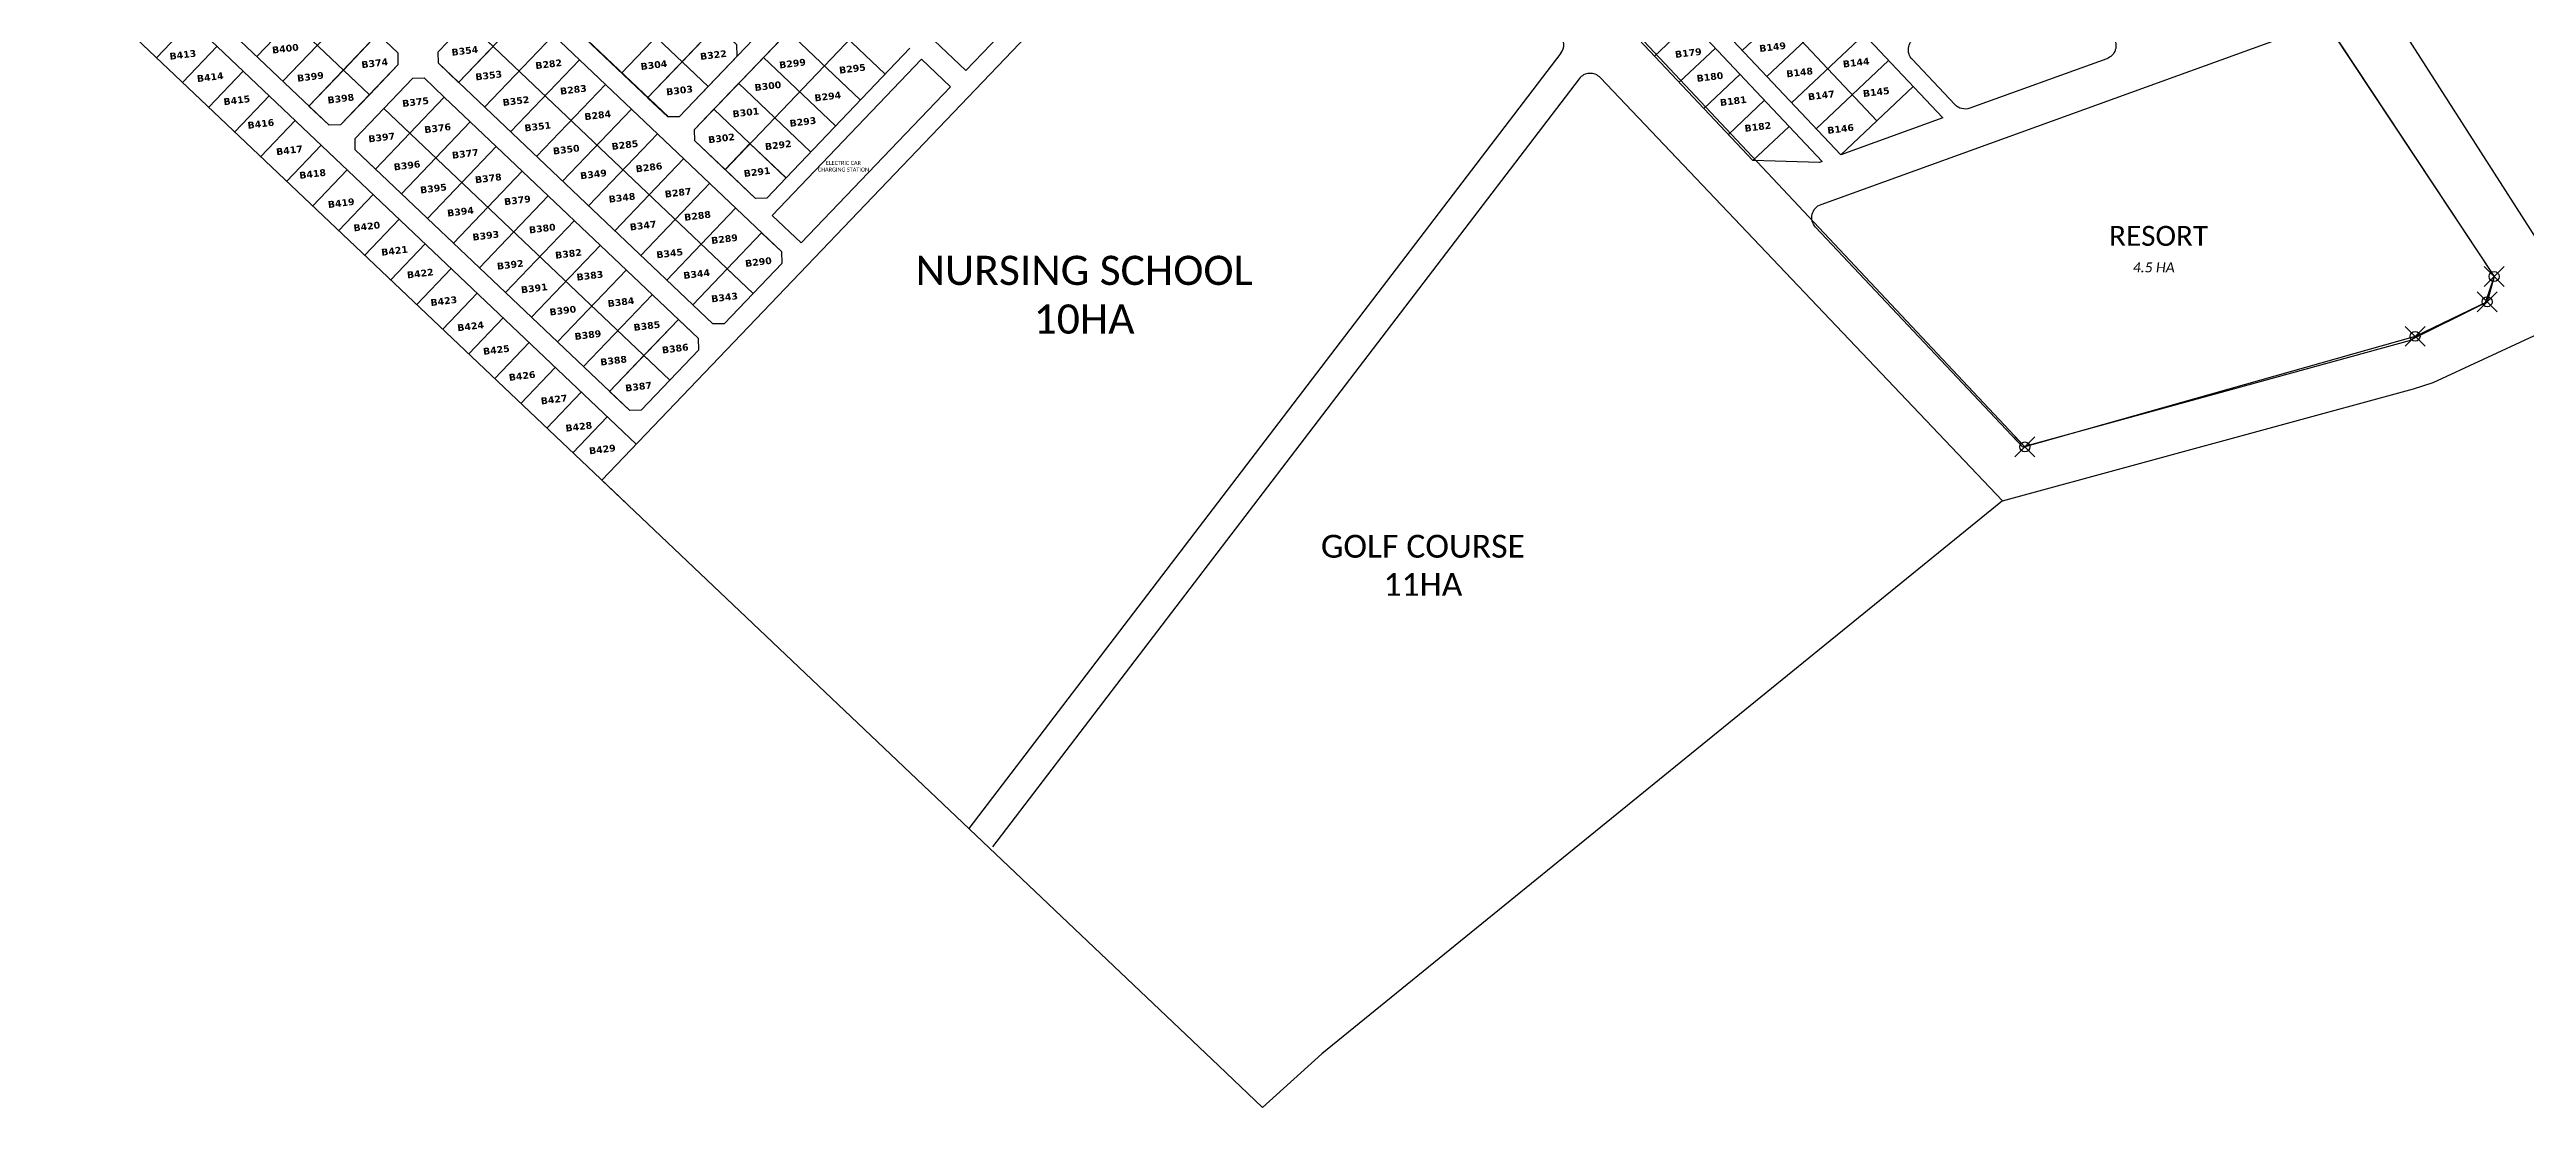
# Model space of a CAD drawing. Header units: millimetres. Extents: x 2359 to 301137, y 976657 to 981112.
# Drawn here: x 299022 to 300265, y 977612 to 978143 of the extents above; entities that cross this region are included whole.
import ezdxf

# ---------------------------------------------------------------- set-up
doc = ezdxf.new("R2010")
doc.units = ezdxf.units.MM
doc.header["$MEASUREMENT"] = 0
doc.header["$PDMODE"] = 35
doc.header["$PDSIZE"] = 5
doc.layers.add('Annotation - Text_Pen_No__86', color=7, linetype='Continuous', lineweight=20, true_color=0x5555ff)
doc.layers.add('DESIGNNN', color=7, linetype='Continuous')
doc.layers.add('Plines', color=1, linetype='Continuous')
doc.styles.get("Standard").update_dxf_attribs({"font": 'arial.ttf'})

msp = doc.modelspace()

# ---------------------------------------------------------------- linework, layer by layer
for p, q in [((300032.654, 978355.324), (300248.625, 978028.892)), ((300013.14, 977943.37), (299774.996, 978196.996)), ((300248.625, 978028.892), (300245.127, 978016.225)), ((300245.127, 978016.225), (300208.968, 977998.874)), ((300208.968, 977998.874), (300013.14, 977943.37))]:
    msp.add_line(p, q)
at = {"color": 4}
for p, q in [((299871.31912, 978142.34013), (299907.71254, 978176.62597)), ((299883.66203, 978129.2385), (299920.05544, 978163.52434)), ((299827.28904, 978139.49362), (299845.48575, 978156.63655)), ((299896.00493, 978116.13687), (299932.39835, 978150.42271)), ((299839.63194, 978126.39199), (299857.82865, 978143.53491)), ((299908.34783, 978103.03523), (299944.74125, 978137.32108)), ((299851.97485, 978113.29036), (299870.17156, 978130.43328)), ((299920.69074, 978089.9336), (299957.08415, 978124.21945)), ((299864.31775, 978100.18873), (299882.51446, 978117.33165)), ((299876.66065, 978087.0871), (299894.85736, 978104.23002)), ((299910.03612, 978086.0812), (299876.66065, 978087.0871))]:
    msp.add_line(p, q, dxfattribs=at)
at = {"color": 7}
for p, q in [((299780.28282, 978140.90626), (299483.07482, 977751.82889)), ((299789.39126, 978128.11992), (299494.99494, 977742.72336))]:
    msp.add_line(p, q, dxfattribs=at)
for points in [[(300248.625, 978028.892), (300244.12036, 978015.7176)], [(299660.30033, 977638.78214), (299630.46049, 977611.90314), (299608.53393, 977632.71989)]]:
    msp.add_lwpolyline(points, dxfattribs=at)
at = {"color": 32, "true_color": 0xcd6928}
for centre, start, end in [((299774.7201, 978145.1555), 322.62455285, 43.55), ((299794.95398, 978123.87067), 43.55, 142.62455285)]:
    msp.add_arc(centre, 7, start, end, dxfattribs=at)
for p in [(300248.625, 978028.892), (300245.127, 978016.225), (300208.968, 977998.874), (300013.14, 977943.37), (300013.14, 977943.37)]:
    msp.add_point(p)
at = {"color": 6}
msp.add_point((300013.14, 977943.37), dxfattribs=at)
at = {"layer": 'DESIGNNN', "color": 7}
for p, q in [((299298.8866, 977926.69442), (299645.68713, 978289.32612)), ((299800.02739, 978128.69358), (300001.82993, 977916.4094)), ((299911.46757, 978086.59877), (299910.03612, 978086.0812)), ((300001.82993, 977916.4094), (299660.30033, 977638.78214))]:
    msp.add_line(p, q, dxfattribs=at)
at = {"layer": 'DESIGNNN', "color": 4}
msp.add_line((299971.93053, 978108.46046), (299920.69074, 978089.9336), dxfattribs=at)
for points in [[(299911.46757, 978086.59877), (299665.84607, 978347.31882)], [(299971.93053, 978108.46046), (299883.02673, 978202.82923)], [(299938.88745, 978107.07652), (299864.83002, 978185.68631)], [(299920.69074, 978089.9336), (299846.63331, 978168.54339)]]:
    msp.add_lwpolyline(points, dxfattribs=at)
at = {"layer": 'DESIGNNN', "color": 7}
for points in [[(299876.66065, 978087.0871), (299647.64936, 978330.17589)], [(300012.00221, 977943.426), (300206.15276, 977996.75915), (300244.12036, 978015.7176)], [(299608.53393, 977632.71989), (299298.8866, 977926.69442)]]:
    msp.add_lwpolyline(points, dxfattribs=at)
for points in [[(300601.82468, 978314.94509), (300201.49136, 978170.19594, 0.4810894478), (300197.97738, 978159.83696), (300276.12357, 978037.85629)], [(300012.00221, 977943.426), (299908.10176, 978053.71329, -0.5396465496), (299910.81664, 978065.09622), (300158.80718, 978154.76255, -0.34603651), (300167.02264, 978152.04611), (300248.625, 978028.892)]]:
    msp.add_lwpolyline(points, format="xyb", dxfattribs=at)
msp.add_lwpolyline([(299978.00147, 978115.14127), (299956.54525, 978137.91643, -0.4697469608), (299957.86426, 978148.61062), (300022.17068, 978189.80814, -0.4097059545), (300031.78202, 978187.78044), (300057.69609, 978148.67097, -0.4858437978), (300054.24102, 978138.22159), (299985.47675, 978113.35838, -0.2989994363)], format="xyb", close=True, dxfattribs=at)
at = {"layer": 'DESIGNNN', "color": 2}
msp.add_lwpolyline([(300163.98276, 978156.63389), (300216.85855, 978076.83386)], dxfattribs=at)
at = {"layer": 'Plines', "color": 4}
for points in [[(299082.02707, 978249.73938), (299196.62206, 978140.9628)], [(299221.52639, 978248.35164), (299352.23997, 978124.27487)], [(299051.53059, 978244.21797), (299182.24417, 978120.1412)], [(299207.31085, 978227.37594), (299332.05984, 978108.96091)], [(299030.40345, 978216.01516), (299316.16561, 977944.7622)], [(299037.31505, 978223.24227), (299162.06405, 978104.82724)], [(299248.08151, 978188.98397), (299332.3769, 978108.96857)], [(299248.08151, 978188.98397), (299332.3769, 978108.96857)], [(299417.96647, 978192.73185), (299481.65623, 978132.27586)], [(299125.79979, 978139.25022), (299160.03292, 978175.04606)], [(299337.72558, 978109.09791), (299408.22396, 978182.81449)], [(299345.42753, 978102.68292), (299417.30821, 978177.8449)], [(299345.42753, 978102.68292), (299415.45103, 978175.90294)], [(299138.85492, 978126.85796), (299173.04163, 978162.60527)], [(299227.01457, 978126.25455), (299261.57258, 978162.39011)], [(299261.57258, 978162.39011), (299389.2227, 978041.22126)], [(299308.85071, 978130.99162), (299343.03742, 978166.73893)], [(299404.62381, 978165.06726), (299440.88804, 978130.6443)], [(299075.49894, 978138.73987), (299092.77795, 978156.80765)], [(299151.91004, 978114.46569), (299186.05034, 978150.16447)], [(299231.23845, 978156.71459), (299374.84481, 978020.39966)], [(299240.06969, 978113.86228), (299274.62771, 978149.99784)], [(299321.90584, 978118.59936), (299356.04614, 978154.29813)], [(299360.73056, 978082.51321), (299435.44033, 978160.63342)], [(299392.23163, 978152.01223), (299428.49586, 978117.58926)], [(299481.65623, 978132.27586), (299502.50854, 978154.08007)], [(299088.55406, 978126.3476), (299105.83307, 978144.41538)], [(299253.12482, 978101.47001), (299287.68283, 978137.60557)], [(299337.72558, 978109.09791), (299366.75435, 978139.45182)], [(299379.83945, 978138.9572), (299416.10368, 978104.53423)], [(299384.43502, 978059.55363), (299459.37472, 978137.91427)], [(299391.36802, 978078.37794), (299453.57244, 978143.42194)], [(299459.37472, 978137.91427), (299473.88041, 978124.14508)], [(299101.60919, 978113.95533), (299118.88819, 978132.02311)], [(299167.72979, 978104.96425), (299196.75855, 978135.31816)], [(299216.86057, 978135.893), (299354.66468, 978005.0857)], [(299266.17994, 978089.07775), (299300.73795, 978125.21331)], [(299367.03064, 978125.2722), (299345.42753, 978102.68292)], [(299367.44727, 978125.90216), (299403.7115, 978091.4792)], [(299398.94071, 978045.78445), (299473.88041, 978124.14508)], [(299114.66431, 978101.56307), (299131.94332, 978119.63085)], [(299185.27313, 978082.79657), (299219.83115, 978118.93212)], [(299189.49702, 978113.25661), (299333.10337, 977976.94168)], [(299219.83115, 978118.93212), (299347.48126, 977997.76328)], [(299279.23506, 978076.68548), (299313.79308, 978112.82104)], [(299355.05509, 978112.84713), (299391.31932, 978078.42417)], [(299127.71943, 978089.1708), (299144.99844, 978107.23858)], [(299198.32826, 978070.4043), (299232.88627, 978106.53986)], [(299292.29019, 978064.29321), (299326.8482, 978100.42877)], [(299140.77456, 978076.77853), (299158.05356, 978094.84631)], [(299175.11913, 978092.43501), (299312.92325, 977961.62772)], [(299211.38338, 978058.01203), (299245.94139, 978094.14759)], [(299305.34531, 978051.90095), (299339.90332, 978088.03651)], [(299345.56403, 978097.03828), (299376.01687, 978068.13164)], [(299345.56403, 978097.03828), (299376.01687, 978068.13164)], [(299153.82968, 978064.38627), (299171.10868, 978082.45405)], [(299224.4385, 978045.61977), (299258.99651, 978081.75532)], [(299318.40043, 978039.50868), (299352.95844, 978075.64424)], [(299166.8848, 978051.994), (299184.16381, 978070.06178)], [(299237.49363, 978033.2275), (299272.05164, 978069.36306)], [(299331.45556, 978027.11641), (299366.01357, 978063.25197)], [(299179.93992, 978039.60173), (299197.21893, 978057.66951)], [(299250.54875, 978020.83523), (299285.10676, 978056.97079)], [(299344.51068, 978014.72415), (299379.06869, 978050.85971)], [(299384.43502, 978059.55363), (299398.94071, 978045.78445)], [(299192.99505, 978027.20947), (299210.27405, 978045.27725)], [(299263.60387, 978008.44297), (299298.16188, 978044.57852)], [(299206.05017, 978014.8172), (299223.32918, 978032.88498)], [(299276.65899, 977996.0507), (299311.21701, 978032.18626)], [(299219.10529, 978002.42493), (299236.3843, 978020.49271)], [(299289.71412, 977983.65843), (299324.27213, 978019.79399)], [(299232.16042, 977990.03267), (299249.43942, 978008.10045)], [(299302.76924, 977971.26617), (299337.32725, 978007.40172)], [(299245.21554, 977977.6404), (299262.49455, 977995.70818)], [(299258.27066, 977965.24813), (299275.54967, 977983.31591)], [(299271.32579, 977952.85587), (299288.60479, 977970.92365)], [(299284.3345, 977940.41507), (299301.65991, 977958.53138)]]:
    msp.add_lwpolyline(points, dxfattribs=at)
at = {"layer": 'Plines', "color": 7}
for points in [[(299010.22332, 978200.7012), (299311.24785, 977914.9608)], [(299800.02739, 978128.69358), (300001.82993, 977916.4094)], [(300001.82993, 977916.4094), (300208.25922, 977972.61119), (300217.99154, 977975.64554), (300293.79714, 978010.88099), (300422.16825, 978032.10517), (300449.43434, 978031.58229), (300645.67092, 978002.46713)]]:
    msp.add_lwpolyline(points, dxfattribs=at)
at = {"layer": 'Plines', "color": 4}
for points in [[(299169.18905, 978132.53347), (299182.24417, 978120.1412), (299196.75855, 978135.31816), (299196.62206, 978140.9628), (299186.46805, 978150.60125)], [(299227.01457, 978126.25455), (299216.86057, 978135.893), (299216.78218, 978141.5984), (299231.23845, 978156.71459), (299244.29358, 978144.32233)], [(299339.18484, 978136.66713), (299352.23997, 978124.27487), (299366.75435, 978139.45182), (299366.61785, 978145.09646), (299356.46385, 978154.73491)], [(299321.90584, 978118.59936), (299339.18484, 978136.66713), (299352.23997, 978124.27487), (299337.72558, 978109.09791), (299332.05984, 978108.96091)], [(299151.91004, 978114.46569), (299169.18905, 978132.53347), (299182.24417, 978120.1412), (299167.72979, 978104.96425), (299162.06405, 978104.82724)], [(299189.49702, 978113.25661), (299204.0222, 978128.42327), (299209.66685, 978128.55977), (299219.83115, 978118.93212), (299202.55214, 978100.86434)], [(299185.27313, 978082.79657), (299175.11913, 978092.43501), (299175.04074, 978098.14042), (299189.49702, 978113.25661), (299202.55214, 978100.86434)], [(299345.42753, 978102.68292), (299355.10379, 978112.8009), (299373.23591, 978095.58942), (299360.79502, 978082.58062), (299345.56403, 978097.03828)], [(299381.68096, 978068.27025), (299376.01687, 978068.13164), (299360.79502, 978082.58062), (299373.23591, 978095.58942), (299391.36802, 978078.37794)], [(299361.78968, 978032.79193), (299374.84481, 978020.39966), (299389.35919, 978035.57662), (299389.2227, 978041.22126), (299379.06869, 978050.85971)], [(299344.51068, 978014.72415), (299361.78968, 978032.79193), (299374.84481, 978020.39966), (299360.33042, 978005.22271), (299354.66468, 978005.0857)], [(299320.04825, 977989.33395), (299333.10337, 977976.94168), (299347.61775, 977992.11863), (299347.48126, 977997.76328), (299337.32725, 978007.40172)], [(299302.76924, 977971.26617), (299320.04825, 977989.33395), (299333.10337, 977976.94168), (299318.58899, 977961.76472), (299312.92325, 977961.62772)]]:
    msp.add_lwpolyline(points, close=True, dxfattribs=at)

# ---------------------------------------------------------------- texts
at = {"layer": 'Annotation - Text_Pen_No__86', "color": 7, "linetype": 'Continuous', "lineweight": 20, "char_height": 3.4335879, "attachment_point": 2, "rotation": 7.03243421}
for s, insert in [('\\A1;{\\fVerdana|b1|i0|c0|p34;B413}', (299088.39437, 978141.88484)), ('\\A1;{\\fVerdana|b1|i0|c0|p34;B400}', (299139.86033, 978144.97806)), ('\\A1;{\\fVerdana|b1|i0|c0|p34;B282}', (299271.99527, 978137.17836)), ('\\A1;{\\fVerdana|b1|i0|c0|p34;B304}', (299324.81904, 978136.73548)), ('\\A1;{\\fVerdana|b1|i0|c0|p34;B299}', (299394.39535, 978137.49645)), ('\\A1;{\\fVerdana|b1|i0|c0|p34;B179}', (299843.98907, 978142.80229)), ('\\A1;{\\fVerdana|b1|i0|c0|p34;B149}', (299886.29317, 978145.77245)), ('\\A1;{\\fVerdana|b1|i0|c0|p34;B144}', (299928.2316, 978137.96662)), ('\\A1;{\\fVerdana|b1|i0|c0|p34;B414}', (299102.13156, 978130.67186)), ('\\A1;{\\fVerdana|b1|i0|c0|p34;B399}', (299152.4366, 978130.86519)), ('\\A1;{\\fVerdana|b1|i0|c0|p34;B353}', (299241.90087, 978131.4973)), ('\\A1;{\\fVerdana|b1|i0|c0|p34;B283}', (299284.4035, 978124.35972)), ('\\A1;{\\fVerdana|b1|i0|c0|p34;B295}', (299424.45702, 978134.89579)), ('\\A1;{\\fVerdana|b1|i0|c0|p34;B148}', (299899.86147, 978133.0366)), ('\\A1;{\\fVerdana|b1|i0|c0|p34;B145}', (299938.30508, 978123.17659)), ('\\A1;{\\fVerdana|b1|i0|c0|p34;B415}', (299115.48174, 978119.07223)), ('\\A1;{\\fVerdana|b1|i0|c0|p34;B398}', (299167.68048, 978119.87667)), ('\\A1;{\\fVerdana|b1|i0|c0|p34;B375}', (299205.189, 978118.17777)), ('\\A1;{\\fVerdana|b1|i0|c0|p34;B352}', (299255.59118, 978118.68591)), ('\\A1;{\\fVerdana|b1|i0|c0|p34;B284}', (299296.60141, 978111.54109)), ('\\A1;{\\fVerdana|b1|i0|c0|p34;B301}', (299370.97067, 978112.92013)), ('\\A1;{\\fVerdana|b1|i0|c0|p34;B294}', (299412.09398, 978120.98219)), ('\\A1;{\\fVerdana|b1|i0|c0|p34;B181}', (299866.55741, 978118.65741)), ('\\A1;{\\fVerdana|b1|i0|c0|p34;B147}', (299910.75726, 978121.53325)), ('\\A1;{\\fVerdana|b1|i0|c0|p34;B416}', (299127.54552, 978107.22749)), ('\\A1;{\\fVerdana|b1|i0|c0|p34;B397}', (299188.19452, 978100.40945)), ('\\A1;{\\fVerdana|b1|i0|c0|p34;B376}', (299216.2634, 978105.02671)), ('\\A1;{\\fVerdana|b1|i0|c0|p34;B351}', (299266.52722, 978105.86727)), ('\\A1;{\\fVerdana|b1|i0|c0|p34;B302}', (299358.75623, 978099.98352)), ('\\A1;{\\fVerdana|b1|i0|c0|p34;B293}', (299399.60086, 978108.23892)), ('\\A1;{\\fVerdana|b1|i0|c0|p34;B182}', (299878.89226, 978105.71613)), ('\\A1;{\\fVerdana|b1|i0|c0|p34;B146}', (299920.41953, 978104.68904)), ('\\A1;{\\fVerdana|b1|i0|c0|p34;B417}', (299141.89879, 978093.97837)), ('\\A1;{\\fVerdana|b1|i0|c0|p34;B396}', (299200.91085, 978086.32411)), ('\\A1;{\\fVerdana|b1|i0|c0|p34;B285}', (299310.27145, 978096.62104)), ('\\A1;{\\fVerdana|b1|i0|c0|p34;B292}', (299387.23783, 978096.5359)), ('\\A1;{\\fVerdana|b1|i0|c0|p34;B418}', (299153.51813, 978082.09513)), ('\\A1;{\\fVerdana|b1|i0|c0|p34;B395}', (299214.1603, 978074.76632)), ('\\A1;{\\fVerdana|b1|i0|c0|p34;B378}', (299241.7143, 978079.87691)), ('\\A1;{\\fVerdana|b1|i0|c0|p34;B349}', (299294.49832, 978081.91112)), ('\\A1;{\\fVerdana|b1|i0|c0|p34;B286}', (299322.35769, 978085.37577)), ('\\A1;{\\fVerdana|b1|i0|c0|p34;B291}', (299376.59271, 978083.05404)), ('\\A1;{\\fVerdana|b1|i0|c0|p34;B419}', (299167.87134, 978067.48012)), ('\\A1;{\\fVerdana|b1|i0|c0|p34;B394}', (299227.74461, 978063.1689)), ('\\A1;{\\fVerdana|b1|i0|c0|p34;B379}', (299256.31899, 978068.87923)), ('\\A1;{\\fVerdana|b1|i0|c0|p34;B348}', (299308.81128, 978070.1482)), ('\\A1;{\\fVerdana|b1|i0|c0|p34;B287}', (299336.96238, 978072.68611)), ('\\A1;{\\fVerdana|b1|i0|c0|p34;B288}', (299346.69882, 978061.05395)), ('\\A1;{\\fVerdana|b1|i0|c0|p34;B420}', (299180.72093, 978055.73348)), ('\\A1;{\\fVerdana|b1|i0|c0|p34;B393}', (299240.44435, 978051.11373)), ('\\A1;{\\fVerdana|b1|i0|c0|p34;B347}', (299319.39439, 978056.1896)), ('\\A1;{\\fVerdana|b1|i0|c0|p34;B289}', (299360.24523, 978049.42179)), ('\\A1;{\\fVerdana|b1|i0|c0|p34;B421}', (299194.64683, 978043.52666)), ('\\A1;{\\fVerdana|b1|i0|c0|p34;B392}', (299252.72075, 978036.52064)), ('\\A1;{\\fVerdana|b1|i0|c0|p34;B382}', (299281.93013, 978042.0195)), ('\\A1;{\\fVerdana|b1|i0|c0|p34;B345}', (299332.72913, 978042.231)), ('\\A1;{\\fVerdana|b1|i0|c0|p34;B290}', (299377.28075, 978037.91077)), ('\\A1;{\\fVerdana|b1|i0|c0|p34;B391}', (299264.78548, 978024.67699)), ('\\A1;{\\fVerdana|b1|i0|c0|p34;B383}', (299292.6896, 978031.02688)), ('\\A1;{\\fVerdana|b1|i0|c0|p34;B344}', (299346.27554, 978031.86778)), ('\\A1;{\\fVerdana|b1|i0|c0|p34;B423}', (299219.36672, 978018.28358)), ('\\A1;{\\fVerdana|b1|i0|c0|p34;B390}', (299279.10316, 978013.51268)), ('\\A1;{\\fVerdana|b1|i0|c0|p34;B384}', (299308.28879, 978017.78646)), ('\\A1;{\\fVerdana|b1|i0|c0|p34;B343}', (299360.28112, 978020.13512)), ('\\A1;{\\fVerdana|b1|i0|c0|p34;B424}', (299232.81768, 978005.6275)), ('\\A1;{\\fVerdana|b1|i0|c0|p34;B389}', (299291.68319, 978001.27785)), ('\\A1;{\\fVerdana|b1|i0|c0|p34;B385}', (299321.28812, 978005.80307)), ('\\A1;{\\fVerdana|b1|i0|c0|p34;B425}', (299245.7457, 977993.78627)), ('\\A1;{\\fVerdana|b1|i0|c0|p34;B388}', (299304.59505, 977988.40387)), ('\\A1;{\\fVerdana|b1|i0|c0|p34;B386}', (299335.53931, 977994.45279)), ('\\A1;{\\fVerdana|b1|i0|c0|p34;B426}', (299258.67372, 977980.73399)), ('\\A1;{\\fVerdana|b1|i0|c0|p34;B427}', (299274.69906, 977968.89274)), ('\\A1;{\\fVerdana|b1|i0|c0|p34;B428}', (299287.13368, 977955.23587)), ('\\A1;{\\fVerdana|b1|i0|c0|p34;B429}', (299298.94969, 977943.85364))]:
    msp.add_mtext(s, dxfattribs=dict(at, insert=insert))
for s, insert, width in [('\\A1;{\\fVerdana|b1|i0|c0|p34;B374}', (299184.68011, 978137.65231), 6.0646986), ('\\A1;{\\fVerdana|b1|i0|c0|p34;B354}', (299229.93596, 978143.86743), 6.0646986), ('\\A1;{\\fVerdana|b1|i0|c0|p34;B322}', (299354.6759, 978141.78598), 2.7693626), ('\\A1;{\\fVerdana|b1|i0|c0|p34;B303}', (299337.67628, 978124.01033), 6.2493171), ('\\A1;{\\fVerdana|b1|i0|c0|p34;B300}', (299382.03237, 978126.18353), 6.0646986), ('\\A1;{\\fVerdana|b1|i0|c0|p34;B180}', (299854.83932, 978130.77701), 6.0646986), ('\\A1;{\\fVerdana|b1|i0|c0|p34;B377}', (299230.14376, 978092.20808), 6.0646986), ('\\A1;{\\fVerdana|b1|i0|c0|p34;B350}', (299280.82822, 978094.30949), 6.0646986), ('\\A1;{\\fVerdana|b1|i0|c0|p34;B380}', (299268.80711, 978054.70914), 6.0646986), ('\\A1;{\\fVerdana|b1|i0|c0|p34;B422}', (299207.55009, 978032.12656), 6.0646986), ('\\A1;{\\fVerdana|b1|i0|c0|p34;B387}', (299317.11905, 977975.35159), 6.0646986)]:
    msp.add_mtext(s, dxfattribs=dict(at, insert=insert, width=width))
at = {"layer": 'DESIGNNN', "color": 7, "attachment_point": 1}
for s, width, gutter_width, insert, char_height in [('\\pxqc;{\\fCalibri|b0|i0|c0|p34;ELECTRIC CAR \\PCHARGING STATION}', 72.5961899, 1000, (299383.87632, 978086.90623), 2), ('\\pxqc;{\\fCalibri|b0|i0|c0|p34;RESORT}', 137.8650664, 1000, (300011.31055, 978054.29955), 10), ('\\pxqc;{\\fCalibri|b0|i0|c0|p34;NURSING SCHOOL\\P10HA}', 235.171533, 1465.94523, (299423.39073, 978039.31118), 14.6594523), ('\\pxqc;{\\fCalibri|b0|i1|c0|p34;4.5 HA}', 137.8650664, 1000, (300008.88029, 978035.98059), 5), ('\\pxqc;{\\fCalibri|b0|i0|c0|p34;GOLF COURSE\\P11HA}', 416.3919562, 5735.72741, (299502.81881, 977899.25994), 11.4714548)]:
    msp.add_mtext_dynamic_manual_height_columns(s, width=width, gutter_width=gutter_width, heights=[0], dxfattribs=dict(at, insert=insert, char_height=char_height))

doc.saveas('drawing.dxf')
